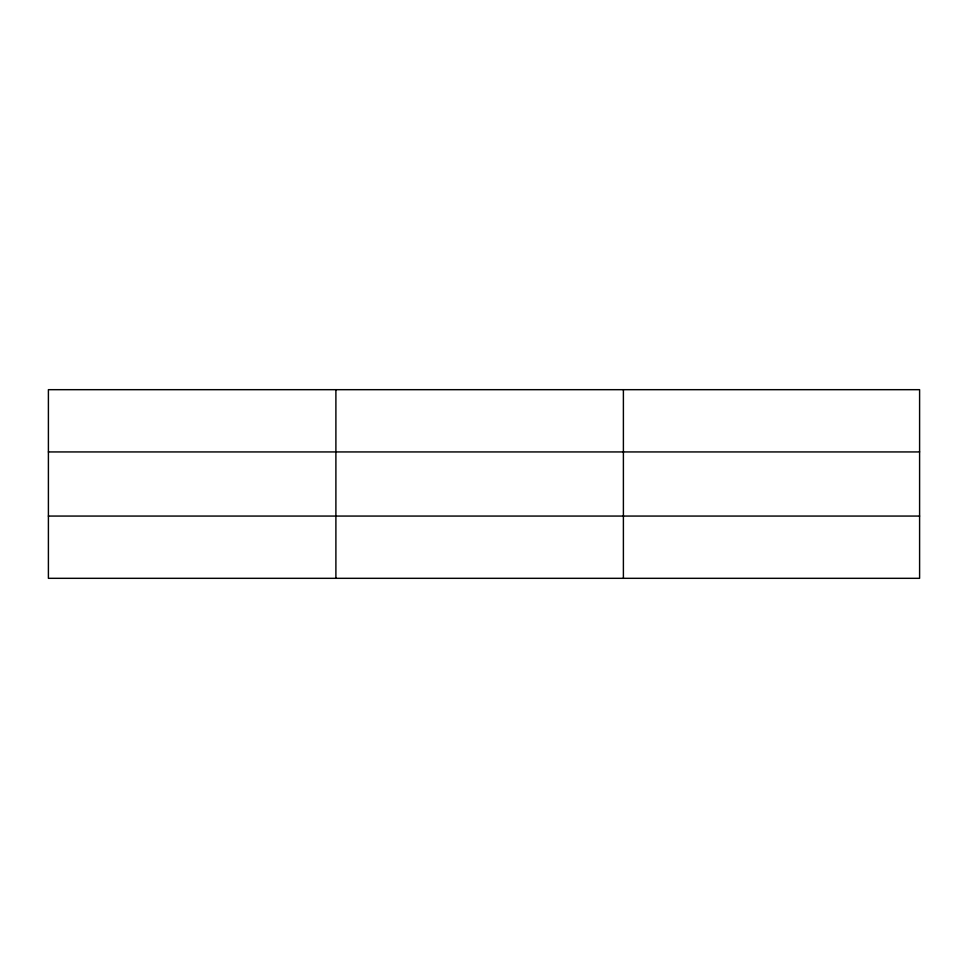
<?xml version="1.0" encoding="UTF-8"?>
<svg xmlns="http://www.w3.org/2000/svg" width="968" height="968" viewBox="0 0 968 968"><rect width="100%" height="100%" fill="white"/><g stroke="black" fill="none" stroke-linecap="round" stroke-linejoin="round"><path stroke-width="1.45" d="M335.896 389.68L335.896 578.319M623.392 389.68L623.392 578.319M919.6 451.935L919.6 389.68L48.4 389.68L48.4 578.319L919.6 578.319L919.6 451.935L48.4 451.935M48.4 516.065L919.6 516.065"/></g></svg>
